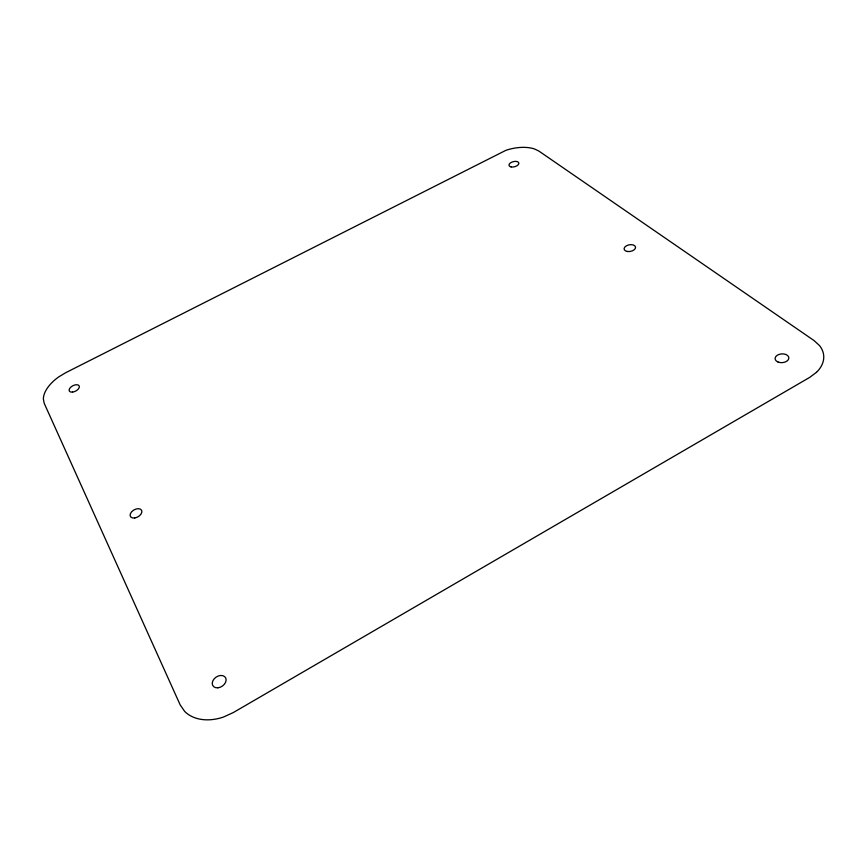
<?xml version="1.0" encoding="UTF-8"?>
<svg xmlns="http://www.w3.org/2000/svg" width="867" height="867" viewBox="0 0 867 867"><rect width="100%" height="100%" fill="white"/><g stroke="black" fill="none" stroke-linecap="round" stroke-linejoin="round"><path stroke-width="1.3" d="M816.476 372.322L809.68 377.394L233.342 712.544L223.339 717.096A45.279 33.022 -34 0 1 184.693 711.439L180.163 704.871L44.195 403.285L43.35 398.863A33.466 18.272 -27.3 0 1 58.967 376.744L65.686 372.723L505.84 150.349A30.432 15.877 -14.2 0 1 534.375 148.907L538.873 151.064L814.037 340.558L819.51 345.565A41.432 26.378 -4.1 0 1 816.476 372.322M72.503 392.112A5.56 3.034 -27.3 0 0 79.287 386.151A5.56 3.034 -27.3 0 0 70.921 387.029A5.56 3.034 -27.3 0 0 72.503 392.112M511.107 166.93A5.061 2.634 -14.2 0 0 518.856 163.538A5.061 2.634 -14.2 0 0 511.833 162.14A5.061 2.634 -14.2 0 0 511.107 166.93M778.024 362.027A6.882 4.378 -4.1 0 0 788.818 358.353A6.882 4.378 -4.1 0 0 779.065 354.408A6.882 4.378 -4.1 0 0 778.024 362.027M627.426 251.495A5.809 3.36 -10.6 0 0 635.554 247.106A5.809 3.36 -10.6 0 0 626.527 245.74A5.809 3.36 -10.6 0 0 627.426 251.495M134.743 517.978A6.394 3.999 -29.5 0 0 141.614 510.327A6.394 3.999 -29.5 0 0 131.632 511.779A6.394 3.999 -29.5 0 0 134.743 517.978M217.91 687.802A7.521 5.484 -34 0 0 225.734 678.005A7.521 5.484 -34 0 0 213.9 679.132A7.521 5.484 -34 0 0 217.91 687.802"/></g></svg>
